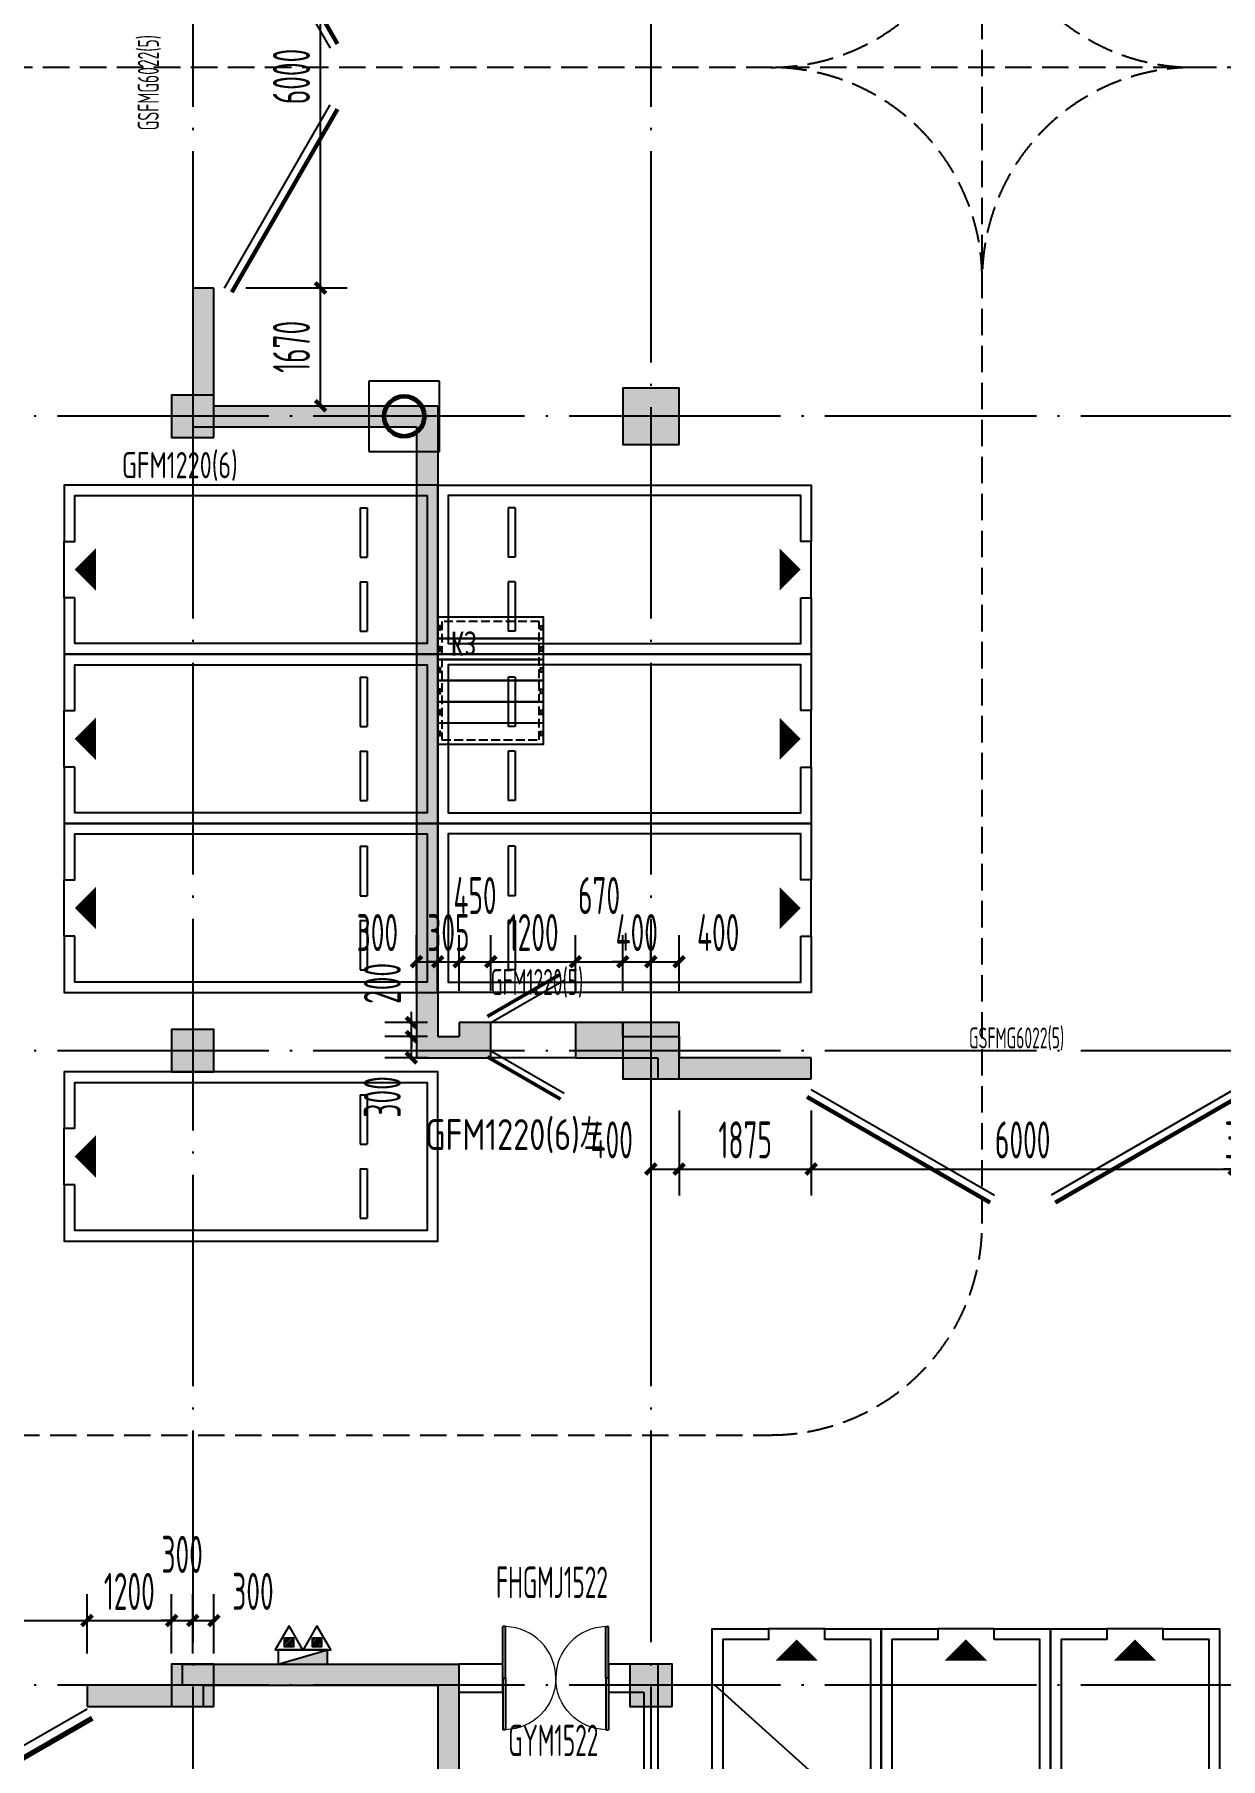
# Model space of a CAD drawing. Extents: x -473190 to 2138458, y -81875 to 2633646.
# Drawn here: x 68907 to 85734, y 64521 to 88977 of the extents above; entities that cross this region are included whole.
import ezdxf

# ---------------------------------------------------------------- set-up
doc = ezdxf.new("R2010")
doc.units = 0
doc.header["$LTSCALE"] = 1000
for name, pattern in [('__DASH', [0.35, 0.25, -0.1]), ('DASH', [0.35, 0.25, -0.1]), ('DOTE', [2.42, 2, -0.2, 0.02, -0.2])]:
    doc.linetypes.add(name, pattern=pattern)
for name, color, linetype in [('00-停车位', 67, 'Continuous'), ('A-COLUMN', 2, 'Continuous'), ('A-PUB_HATCH', 8, 'Continuous'), ('A-WALL', 2, 'Continuous'), ('AREA', 1, 'Continuous'), ('DOOR_FIRE', 4, 'Continuous'), ('DOOR_FIRE_TEXT', 7, 'Continuous'), ('DOTE', 1, 'DOTE'), ('PUB_DIM', 3, 'Continuous'), ('PUB_HATCH', 8, 'Continuous'), ('RF-JSK', 9, 'Continuous'), ('RF-M', 4, 'Continuous'), ('RF-MBH', 11, 'Continuous'), ('RF-QT', 30, 'Continuous'), ('S-柱', 51, 'Continuous'), ('S-柱-填充', 8, 'Continuous'), ('W-EQUIP_消火栓', 7, 'Continuous'), ('W-EQUIP_灭火器', 7, 'Continuous'), ('索引线', 252, 'Continuous'), ('车行线', 4, 'Continuous'), ('雨棚投影', 147, 'Continuous')]:
    doc.layers.add(name, color=color, linetype=linetype)
doc.styles.add('_TCH_DIM_T3', font='tssdeng.shx', dxfattribs={"width": 0.564706, "bigfont": '@@@tssdchn.shx'})
doc.styles.add('_TCH_WINDOW', font='tssdeng.shx', dxfattribs={"width": 0.8, "height": 3.5, "bigfont": 'tssdchn.shx'})
doc.styles.add('TYDG_01', font='', dxfattribs={"width": 0.8})
doc.styles.get('TYDG_01').set_extended_font_data('SimSun')
doc.dimstyles.new('_TCH_ARCH&&150', dxfattribs={"dimtxt": 525, "dimasz": 150, "dimexe": 375, "dimexo": 450, "dimgap": 150, "dimtad": 1, "dimdec": 0, "dimzin": 0, "dimdsep": 46, "dimtxsty": '_TCH_DIM_T3', "dimblk": 'ARCHTICK', "dimcen": 0.09, "dimclrt": 7, "dimazin": 2, "dimtfac": 1, "dimtdec": 0, "dimtix": 1, "dimtmove": 2, "dimatfit": 3, "dimfxl": 0, "dimtolj": 1, "dimtzin": 0, "dimarcsym": 0})

# ---------------------------------------------------------------- blocks, each defined once
blk = doc.blocks.new('车位2400x5300')
at = {"layer": '00-停车位', "color": 251}
for p, q in [((-875, -1000), (-175, -1000)), ((-875, -1100), (-875, -1000)), ((-875, -1100), (-175, -1100)), ((-175, -1100), (-175, -1000)), ((175, -1000), (875, -1000)), ((175, -1100), (175, -1000)), ((175, -1100), (875, -1100)), ((875, -1100), (875, -1000)), ((400, -5300), (-400, -5300))]:
    blk.add_line(p, q, dxfattribs=at)
blk.add_lwpolyline([(400, -5150), (400, -5300), (1200, -5300), (1200, 0), (-1200, 0), (-1200, -5300), (-400, -5300), (-400, -5150), (-1050, -5150), (-1050, -150), (1050, -150), (1050, -5150), (400, -5150)], dxfattribs=at)
blk.add_lwpolyline([(0, -5150, 0, 600, 0), (0, -4850, 600, 600, 0)], format="xyseb", dxfattribs=at)
blk = doc.blocks.new('A$C796A13F6')
at = {"layer": '车行线', "linetype": '__DASH', "ltscale": 1.5}
for points in [[(0, -89488), (10750, -89488, 0.414214), (13750, -86488), (13750, -3000)], [(10750, -70088, 0.414214), (13750, -67088)], [(16750, -70088, -0.414214), (13750, -67088)], [(10750, -70088, -0.414214), (13750, -73088)], [(16750, -70088, 0.414214), (13750, -73088)]]:
    blk.add_lwpolyline(points, format="xyb", dxfattribs=at)
blk.add_lwpolyline([(39650, -70088), (-66275, -70088)], dxfattribs=at)
blk = doc.blocks.new('A$C7EFF042E')
at = {"layer": 'A-COLUMN', "color": 6}
for p, q in [((39750, -65750), (38750, -65750)), ((38750, -65750), (38750, -66750)), ((39750, -66750), (39750, -65750)), ((38750, -66750), (39750, -66750))]:
    blk.add_line(p, q, dxfattribs=at)
at = {"layer": 'S-柱', "color": 6, "lineweight": 35}
blk.add_circle((39250, -66250), 300, dxfattribs=at)
blk.add_circle((39250, -66250), 300, dxfattribs=at)
at = {"layer": 'S-柱-填充', "color": 6, "lineweight": 35}
blk.add_lwpolyline([(38980, -66250, -1), (39520, -66250, -1)], format="xyb", close=True, dxfattribs=at)
blk = doc.blocks.new('A$C4F5A101F')
at = {"layer": 'DOTE', "color": 16, "linetype": 'DOTE', "ltscale": 1.5}
for p, q in [((-131489.7, 16373.7), (-131489.7, -213765.2)), ((-124989.7, 16373.7), (-124989.7, -213765.2)), ((-39660.8, -74507.4), (-168489.7, -74507.4))]:
    blk.add_line(p, q, dxfattribs=at)
at = {"layer": 'DOTE', "color": 127, "linetype": 'DOTE', "ltscale": 1.5}
for p, q in [((-39660.8, -83507.4), (-168489.7, -83507.4)), ((-39660.8, -92507.4), (-168489.7, -92507.4)), ((-124088.3, -92501.6), (-100449.2, -113786.4))]:
    blk.add_line(p, q, dxfattribs=at)
blk = doc.blocks.new('$TwtSys$00000434')
for p, q in [((-0.5, 0.5), (-0.5, -0.5)), ((-0.5, -0.5), (0.5, 0.5)), ((0.5, 0.5), (-0.5, 0.5)), ((0.5, -0.5), (0.5, 0.5)), ((-0.5, -0.5), (0.5, -0.5))]:
    blk.add_line(p, q)
blk.add_solid([(0.5, -0.5), (0.5, 0.5), (-0.5, -0.5)])
blk = doc.blocks.new('$TwtSys$00000546')
h = blk.add_hatch()
h.set_pattern_fill('ANSI31', color=256, scale=200, style=0)
h.set_pattern_definition([(45, (-38543.802, -6670.83), (-17.67767, 17.67767), [])])
h.paths.add_polyline_path([(-65, 174), (65, 174), (65, 44), (-65, 44)])
for points in [[(0, 344), (-198, 0), (198, 0)], [(-65, 174), (65, 174), (65, 44), (-65, 44)]]:
    blk.add_lwpolyline(points, close=True)
blk = doc.blocks.new('k3')
at = {"layer": 'RF-JSK'}
for p, q in [((107382, 83634), (107382, 83574)), ((108862, 83634), (108862, 83574)), ((107382, 83334), (107382, 83274)), ((108862, 83334), (108862, 83274)), ((107382, 83034), (107382, 82974)), ((108862, 83034), (108862, 82974)), ((107382, 82734), (107382, 82674)), ((108862, 82734), (108862, 82674)), ((107382, 82434), (107382, 82374)), ((108862, 82434), (108862, 82374)), ((107382, 82134), (107382, 82074)), ((108862, 82134), (108862, 82074))]:
    blk.add_line(p, q, dxfattribs=at)
for points in [[(107372, 83754), (108872, 83754), (108872, 81954), (107372, 81954), (107372, 83754)], [(107372, 83634), (107372, 83754), (108872, 83754), (108872, 83634)], [(107372, 83634), (107412, 83634), (107412, 83574), (107372, 83574)], [(108872, 83574), (108872, 83154), (107372, 83154), (107372, 83574)], [(107372, 83334), (107372, 83454), (108872, 83454), (108872, 83334)], [(108872, 83634), (108832, 83634), (108832, 83574), (108872, 83574)], [(107372, 83334), (107412, 83334), (107412, 83274), (107372, 83274)], [(107372, 83034), (107372, 83154), (108872, 83154), (108872, 83034)], [(108872, 83334), (108832, 83334), (108832, 83274), (108872, 83274)], [(107372, 83034), (107412, 83034), (107412, 82974), (107372, 82974)], [(108872, 82974), (108872, 82854), (107372, 82854), (107372, 82974)], [(108872, 83034), (108832, 83034), (108832, 82974), (108872, 82974)], [(107372, 82734), (107372, 82854), (108872, 82854), (108872, 82734)], [(107372, 82734), (107412, 82734), (107412, 82674), (107372, 82674)], [(108872, 82674), (108872, 82554), (107372, 82554), (107372, 82674)], [(108872, 82734), (108832, 82734), (108832, 82674), (108872, 82674)], [(107372, 82434), (107372, 82554), (108872, 82554), (108872, 82434)], [(107372, 82434), (107412, 82434), (107412, 82374), (107372, 82374)], [(108872, 82434), (108832, 82434), (108832, 82374), (108872, 82374)], [(108872, 82374), (108872, 82254), (107372, 82254), (107372, 82374)], [(107372, 82134), (107372, 82254), (108872, 82254), (108872, 82134)], [(107372, 82134), (107412, 82134), (107412, 82074), (107372, 82074)], [(108872, 82074), (108872, 81954), (107372, 81954), (107372, 82074)], [(108872, 82134), (108832, 82134), (108832, 82074), (108872, 82074)]]:
    blk.add_lwpolyline(points, dxfattribs=at)
at = {"layer": 'RF-JSK', "linetype": '__DASH', "ltscale": 0.5}
blk.add_lwpolyline([(107432, 83694), (108812, 83694), (108812, 82014), (107432, 82014)], close=True, dxfattribs=at)
at = {"layer": 'RF-JSK', "color": 110, "style": 'TYDG_01', "width": 0.8}
blk.add_text('K3', height=339.9, dxfattribs=at).set_placement((107560, 82158))
blk = doc.blocks.new('A$C0CD21B15')
at = {"layer": 'AREA', "linetype": 'ByBlock', "xscale": -1, "rotation": 180}
blk.add_blockref('k3', (-107372, 83694), dxfattribs=at)
blk = doc.blocks.new('$DorLib2D$00000192')
at = {"color": 0}
blk.add_line((-0.5, 0.125), (0.366, 0.625), dxfattribs=at)
at = {"color": 0, "const_width": 0.0417}
blk.add_lwpolyline([(-0.542, 0.197), (0.324, 0.697)], dxfattribs=at)
blk = doc.blocks.new('$DorLib2D$00000211')
at = {"color": 0}
for p, q in [((-0.5, 0.05), (-0.067, 0.3)), ((0.5, 0.05), (0.067, 0.3))]:
    blk.add_line(p, q, dxfattribs=at)
at = {"color": 0, "const_width": 0.01}
for points in [[(-0.51, 0.0673), (-0.077, 0.3173)], [(0.51, 0.0673), (0.077, 0.3173)]]:
    blk.add_lwpolyline(points, dxfattribs=at)
blk = doc.blocks.new('$DorLib2D$00000207')
at = {"color": 0}
for p, q in [((-0.5, 0.0313), (-0.067, 0.2813)), ((0.5, 0.0313), (0.067, 0.2813))]:
    blk.add_line(p, q, dxfattribs=at)
at = {"color": 0, "const_width": 0.0125}
for points in [[(-0.5125, 0.0529), (-0.0795, 0.3029)], [(0.5125, 0.0529), (0.0795, 0.3029)]]:
    blk.add_lwpolyline(points, dxfattribs=at)
blk = doc.blocks.new('$DorLib2D$00000002')
for p, q in [((-0.5, 0), (-0.5, 0.4875)), ((-0.475, 0.4875), (-0.5, 0.4875)), ((-0.475, 0), (-0.475, 0.4875)), ((0.475, 0), (0.475, 0.4875)), ((0.475, 0.4875), (0.5, 0.4875)), ((0.5, 0), (0.5, 0.4875)), ((-0.5, 0), (-0.475, 0)), ((0.5, 0), (0.475, 0))]:
    blk.add_line(p, q)
at = {"lineweight": 13}
for centre, start, end in [((-0.4875, 0), 0, 88.53072), ((0.4875, 0), 91.46928, 180)]:
    blk.add_arc(centre, 0.4875, start, end, dxfattribs=at)
blk = doc.blocks.new('rfk')
at = {"layer": 'A-PUB_HATCH'}
for points in [[(483048.2, -734610.2), (483048.2, -732940.2), (482748.2, -732940.2), (482748.2, -734910.2)], [(482598.2, -752460.2), (482898.2, -752760.2), (486223.2, -752760.2), (486523.2, -752460.2)], [(482898.2, -752760.2), (482598.2, -752460.2), (482598.2, -752760.2), (482898.2, -753060.2)], [(482598.2, -752760.2), (481248.2, -752760.2), (481248.2, -753060.2), (482898.2, -753060.2)]]:
    blk.add_hatch(color=256, dxfattribs=at).paths.add_polyline_path(points)
at = {"layer": 'PUB_HATCH'}
for points in [[(483048.2, -734610.2), (482748.2, -734910.2), (485923.2, -734910.2), (486223.2, -734610.2)], [(486223.2, -734610.2), (485923.2, -734910.2), (485923.2, -743860.2), (486223.2, -743560.2)], [(486528.2, -743860.2), (486978.2, -743860.2), (486978.2, -743360.2), (486528.2, -743360.2)], [(488848.2, -743360.2), (488178.2, -743360.2), (488178.2, -743860.2), (488848.2, -743860.2)], [(486223.2, -743560.2), (485923.2, -743860.2), (486528.2, -743860.2), (486528.2, -743560.2)], [(488848.2, -743560.2), (488848.2, -743860.2), (489348.2, -743860.2), (489648.2, -743560.2)], [(489648.2, -743560.2), (489348.2, -743860.2), (489348.2, -744160.2), (489648.2, -743860.2)], [(489348.2, -744160.2), (491523.2, -744160.2), (491523.2, -743860.2), (489648.2, -743860.2)], [(486523.2, -752460.2), (486223.2, -752760.2), (486223.2, -757560.2), (486523.2, -757260.2)]]:
    blk.add_hatch(color=256, dxfattribs=at).paths.add_polyline_path(points)
at = {"layer": 'A-WALL'}
for p, q in [((487148.2, -752460.2), (486523.2, -752460.2)), ((486523.2, -752460.2), (486523.2, -752860.2)), ((487148.2, -752860.2), (487148.2, -752460.2)), ((489348.2, -752460.2), (488648.2, -752460.2)), ((488648.2, -752460.2), (488648.2, -752860.2)), ((489348.2, -752460.2), (489348.2, -757260.2)), ((486523.2, -752860.2), (487148.2, -752860.2)), ((488648.2, -752860.2), (489148.2, -752860.2)), ((489148.2, -752860.2), (489148.2, -757260.2))]:
    blk.add_line(p, q, dxfattribs=at)
at = {"layer": 'RF-M'}
for p, q in [((488178.2, -743360.2), (486978.2, -743360.2)), ((488178.2, -743860.2), (486978.2, -743860.2))]:
    blk.add_line(p, q, dxfattribs=at)
at = {"layer": 'RF-QT'}
for p, q in [((483048.2, -732940.2), (482748.2, -732940.2)), ((482748.2, -732940.2), (482748.2, -734910.2)), ((483048.2, -734610.2), (483048.2, -732940.2)), ((483048.2, -734610.2), (486223.2, -734610.2)), ((486223.2, -734610.2), (486223.2, -743560.2)), ((482748.2, -734910.2), (485923.2, -734910.2)), ((485923.2, -734910.2), (485923.2, -743860.2)), ((486978.2, -743360.2), (486528.2, -743360.2)), ((486528.2, -743360.2), (486528.2, -743560.2)), ((486978.2, -743860.2), (486978.2, -743360.2)), ((488848.2, -743360.2), (488178.2, -743360.2)), ((488178.2, -743360.2), (488178.2, -743860.2)), ((488848.2, -743560.2), (488848.2, -743360.2)), ((486223.2, -743560.2), (486528.2, -743560.2)), ((488848.2, -743560.2), (489648.2, -743560.2)), ((489648.2, -743560.2), (489648.2, -743860.2)), ((485923.2, -743860.2), (486528.2, -743860.2)), ((486528.2, -743860.2), (486978.2, -743860.2)), ((488178.2, -743860.2), (488848.2, -743860.2)), ((488848.2, -743860.2), (489348.2, -743860.2)), ((489348.2, -743860.2), (489348.2, -744160.2)), ((491523.2, -743860.2), (489648.2, -743860.2)), ((491523.2, -744160.2), (491523.2, -743860.2)), ((489348.2, -744160.2), (491523.2, -744160.2)), ((482598.2, -752460.2), (486523.2, -752460.2)), ((482598.2, -752460.2), (482598.2, -752760.2)), ((486523.2, -752460.2), (486523.2, -757260.2)), ((482598.2, -752760.2), (481248.2, -752760.2)), ((481248.2, -752760.2), (481248.2, -753060.2)), ((482898.2, -752760.2), (486223.2, -752760.2)), ((482898.2, -752760.2), (482898.2, -753060.2)), ((486223.2, -752760.2), (486223.2, -757560.2)), ((481248.2, -753060.2), (482898.2, -753060.2))]:
    blk.add_line(p, q, dxfattribs=at)
at = {"layer": 'DOOR_FIRE'}
ref = blk.add_blockref('$DorLib2D$00000002', (487898.2, -752660.2), dxfattribs=dict(at, xscale=1500, yscale=1500, zscale=400, rotation=4.523433825556391e-09))
ref.add_attrib('A', 'FHGMJ1522', (487050.1, -751523.6), dxfattribs={"layer": 'DOOR_FIRE_TEXT', "height": 446.25, "rotation": 0, "style": '_TCH_WINDOW', "width": 0.564706})
ref = blk.add_blockref('$DorLib2D$00000002', (487898.2, -752660.2), dxfattribs=dict(at, xscale=1500, yscale=-1500, zscale=100, rotation=4.523433825556391e-09))
ref.add_attrib('A', 'GYM1522', (487224.6, -753766.2), dxfattribs={"layer": 'DOOR_FIRE_TEXT', "height": 446.25, "rotation": 0, "style": '_TCH_WINDOW', "width": 0.564706})
at = {"layer": 'RF-JSK', "ltscale": 1000}
blk.add_blockref('A$C0CD21B15', (486223.6, -739350.2), dxfattribs=at)
at = {"layer": 'RF-M'}
ref = blk.add_blockref('$DorLib2D$00000211', (482898.2, -729940.2), dxfattribs=dict(at, xscale=-6000, yscale=-6000, zscale=300, rotation=90))
ref.add_attrib('A', 'GSFMG6022(5)', (482267, -730702.7), dxfattribs={"layer": 'RF-MBH', "height": 297.5, "rotation": 90, "style": '_TCH_WINDOW', "width": 0.564706})
at = {"layer": 'RF-M', "xscale": 1200, "yscale": 1200, "zscale": -1200}
blk.add_blockref('$DorLib2D$00000192', (487578.2, -743510.2), dxfattribs=at)
at = {"layer": 'RF-M'}
ref = blk.add_blockref('$DorLib2D$00000211', (494523.2, -744010.2), dxfattribs=dict(at, xscale=-6000, yscale=-6000, zscale=300, rotation=4.519367790689475e-09))
ref.add_attrib('A', 'GSFMG6022(5)', (493760.7, -743727.2), dxfattribs={"layer": 'RF-MBH', "height": 297.5, "rotation": 0, "style": '_TCH_WINDOW', "width": 0.564706})
ref = blk.add_blockref('$DorLib2D$00000192', (487578.2, -743610.2), dxfattribs=dict(at, xscale=-1200, yscale=1200, zscale=500, rotation=180.000000000023))
ref.add_attrib('A', 'GFM1220(6)左', (486050.6, -745167.9), dxfattribs={"layer": 'RF-MBH', "height": 437.5, "style": '_TCH_WINDOW', "width": 0.8})
ref = blk.add_blockref('$DorLib2D$00000207', (478248.2, -752910.2), dxfattribs=dict(at, xscale=-6000, yscale=-6000, zscale=300))
ref.add_attrib('A', 'GSFMG6022(6)', (477528.1, -752590.3), dxfattribs={"layer": 'RF-MBH', "height": 297.5, "style": '_TCH_WINDOW', "width": 0.564706})
at = {"layer": 'RF-MBH', "style": '_TCH_WINDOW'}
for s, width, p in [('GFM1220(6)', 0.705882, (481742.7, -735638.9)), ('GFM1220(5)', 0.564706, (486973.7, -742971.2))]:
    blk.add_text(s, height=371.88, dxfattribs=dict(at, width=width)).set_placement(p)
blk = doc.blocks.new('_FZH')
blk.add_lwpolyline([(-0.5, -0.5), (0.5, -0.5), (0.5, 0.5), (-0.5, 0.5)], close=True)
at = {"layer": 'PUB_HATCH'}
blk.add_solid([(-0.5, -0.5), (0.5, -0.5), (-0.5, 0.5), (0.5, 0.5)], dxfattribs=at)
blk = doc.blocks.new('zzzzzzzzzzzzzzzz')
at = {"layer": 'A-COLUMN'}
for p, q in [((56741, -246010), (55741, -246010)), ((55741, -246010), (55741, -247010)), ((56741, -247010), (56741, -246010)), ((55741, -247010), (56741, -247010))]:
    blk.add_line(p, q, dxfattribs=at)
at = {"layer": 'A-COLUMN', "rotation": 90}
for p, xscale, yscale, zscale in [((53241, -246510), 600, 600, 600), ((59741, -246510), 800, 800, 800), ((53241, -255510), 600, 600, 600), ((59741, -255510), 800, 800, 800), ((53241, -264510), 600, 600, 600), ((59741, -264510), 600, 600, 600)]:
    blk.add_blockref('_FZH', p, dxfattribs=dict(at, xscale=xscale, yscale=yscale, zscale=zscale))
blk = doc.blocks.new('_ArchTick')
at = {"color": 0, "linetype": 'ByBlock', "const_width": 0.4}
blk.add_lwpolyline([(-0.5, -0.5), (0.5, 0.5)], dxfattribs=at)
blk = doc.blocks.new('*D2461')
at = {"layer": 'Defpoints', "color": 0, "transparency": 16777216}
for p in [(74254, 74961), (74932, 74961), (74932, 74761)]:
    blk.add_point(p, dxfattribs=at)
at = {"layer": 'PUB_DIM', "color": 0, "lineweight": -2, "transparency": 16777216}
for p, q in [((74254, 74961), (74254, 75111)), ((74482, 74961), (73879, 74961)), ((74254, 74761), (74254, 74961)), ((74482, 74761), (73879, 74761)), ((74254, 74761), (74254, 74611))]:
    blk.add_line(p, q, dxfattribs=at)
at = {"layer": 'PUB_DIM', "color": 0, "lineweight": -2, "transparency": 16777216, "xscale": 150, "yscale": 150, "zscale": 150}
for p, rotation in [((74254, 74961), 270), ((74254, 74761), 90)]:
    blk.add_blockref('_ArchTick', p, dxfattribs=dict(at, rotation=rotation))
at = {"layer": 'PUB_DIM', "color": 7, "transparency": 16777216, "insert": (73842, 75516), "char_height": 525, "attachment_point": 5, "rotation": 90, "style": '_TCH_DIM_T3'}
blk.add_mtext('\\A1;200', dxfattribs=at)
blk = doc.blocks.new('*D2462')
at = {"layer": 'Defpoints', "color": 0, "transparency": 16777216}
for p in [(74254, 74761), (74932, 74761), (74932, 74461)]:
    blk.add_point(p, dxfattribs=at)
at = {"layer": 'PUB_DIM', "color": 0, "lineweight": -2, "transparency": 16777216}
for p, q in [((74482, 74761), (73879, 74761)), ((74254, 74461), (74254, 74761)), ((74482, 74461), (73879, 74461))]:
    blk.add_line(p, q, dxfattribs=at)
at = {"layer": 'PUB_DIM', "color": 0, "lineweight": -2, "transparency": 16777216, "xscale": 150, "yscale": 150, "zscale": 150}
for p, rotation in [((74254, 74761), 90), ((74254, 74461), 270)]:
    blk.add_blockref('_ArchTick', p, dxfattribs=dict(at, rotation=rotation))
at = {"layer": 'PUB_DIM', "color": 7, "transparency": 16777216, "insert": (73842, 73906), "char_height": 525, "attachment_point": 5, "rotation": 90, "style": '_TCH_DIM_T3'}
blk.add_mtext('\\A1;300', dxfattribs=at)
blk = doc.blocks.new('*D2463')
at = {"layer": 'Defpoints', "color": 0, "transparency": 16777216}
for p in [(74627, 75824), (74327, 74961), (74627, 74961)]:
    blk.add_point(p, dxfattribs=at)
at = {"layer": 'PUB_DIM', "color": 0, "lineweight": -2, "transparency": 16777216}
for p, q in [((74327, 75411), (74327, 76199)), ((74627, 75411), (74627, 76199)), ((74327, 75824), (74627, 75824))]:
    blk.add_line(p, q, dxfattribs=at)
at = {"layer": 'PUB_DIM', "color": 0, "lineweight": -2, "transparency": 16777216, "xscale": 150, "yscale": 150, "zscale": 150, "rotation": 180}
blk.add_blockref('_ArchTick', (74327, 75824), dxfattribs=at)
at = {"layer": 'PUB_DIM', "color": 0, "lineweight": -2, "transparency": 16777216, "xscale": 150, "yscale": 150, "zscale": 150}
blk.add_blockref('_ArchTick', (74627, 75824), dxfattribs=at)
at = {"layer": 'PUB_DIM', "color": 7, "transparency": 16777216, "insert": (73772, 76237), "char_height": 525, "attachment_point": 5, "style": '_TCH_DIM_T3'}
blk.add_mtext('\\A1;300', dxfattribs=at)
blk = doc.blocks.new('*D2464')
at = {"layer": 'Defpoints', "color": 0, "transparency": 16777216}
for p in [(74932, 75824), (74627, 74961), (74932, 74961)]:
    blk.add_point(p, dxfattribs=at)
at = {"layer": 'PUB_DIM', "color": 0, "lineweight": -2, "transparency": 16777216}
for p, q in [((74627, 75411), (74627, 76199)), ((74932, 75411), (74932, 76199)), ((74627, 75824), (74477, 75824)), ((74627, 75824), (74932, 75824)), ((74932, 75824), (75082, 75824))]:
    blk.add_line(p, q, dxfattribs=at)
at = {"layer": 'PUB_DIM', "color": 0, "lineweight": -2, "transparency": 16777216, "xscale": 150, "yscale": 150, "zscale": 150}
blk.add_blockref('_ArchTick', (74627, 75824), dxfattribs=at)
at = {"layer": 'PUB_DIM', "color": 0, "lineweight": -2, "transparency": 16777216, "xscale": 150, "yscale": 150, "zscale": 150, "rotation": 180}
blk.add_blockref('_ArchTick', (74932, 75824), dxfattribs=at)
at = {"layer": 'PUB_DIM', "color": 7, "transparency": 16777216, "insert": (74780, 76237), "char_height": 525, "attachment_point": 5, "style": '_TCH_DIM_T3'}
blk.add_mtext('\\A1;305', dxfattribs=at)
blk = doc.blocks.new('*D2465')
at = {"layer": 'Defpoints', "color": 0, "transparency": 16777216}
for p in [(75382, 75824), (74932, 74961), (75382, 74961)]:
    blk.add_point(p, dxfattribs=at)
at = {"layer": 'PUB_DIM', "color": 0, "lineweight": -2, "transparency": 16777216}
for p, q in [((74932, 75411), (74932, 76199)), ((75382, 75411), (75382, 76199)), ((74932, 75824), (75382, 75824))]:
    blk.add_line(p, q, dxfattribs=at)
at = {"layer": 'PUB_DIM', "color": 0, "lineweight": -2, "transparency": 16777216, "xscale": 150, "yscale": 150, "zscale": 150, "rotation": 180}
blk.add_blockref('_ArchTick', (74932, 75824), dxfattribs=at)
at = {"layer": 'PUB_DIM', "color": 0, "lineweight": -2, "transparency": 16777216, "xscale": 150, "yscale": 150, "zscale": 150}
blk.add_blockref('_ArchTick', (75382, 75824), dxfattribs=at)
at = {"layer": 'PUB_DIM', "color": 7, "transparency": 16777216, "insert": (75157, 76762), "char_height": 525, "attachment_point": 5, "style": '_TCH_DIM_T3'}
blk.add_mtext('\\A1;450', dxfattribs=at)
blk = doc.blocks.new('*D2466')
at = {"layer": 'Defpoints', "color": 0, "transparency": 16777216}
for p in [(76582, 75824), (75382, 74961), (76582, 74961)]:
    blk.add_point(p, dxfattribs=at)
at = {"layer": 'PUB_DIM', "color": 0, "lineweight": -2, "transparency": 16777216}
for p, q in [((75382, 75411), (75382, 76199)), ((76582, 75411), (76582, 76199)), ((75382, 75824), (76582, 75824))]:
    blk.add_line(p, q, dxfattribs=at)
at = {"layer": 'PUB_DIM', "color": 0, "lineweight": -2, "transparency": 16777216, "xscale": 150, "yscale": 150, "zscale": 150, "rotation": 180}
blk.add_blockref('_ArchTick', (75382, 75824), dxfattribs=at)
at = {"layer": 'PUB_DIM', "color": 0, "lineweight": -2, "transparency": 16777216, "xscale": 150, "yscale": 150, "zscale": 150}
blk.add_blockref('_ArchTick', (76582, 75824), dxfattribs=at)
at = {"layer": 'PUB_DIM', "color": 7, "transparency": 16777216, "insert": (75982, 76237), "char_height": 525, "attachment_point": 5, "style": '_TCH_DIM_T3'}
blk.add_mtext('\\A1;1200', dxfattribs=at)
blk = doc.blocks.new('*D2467')
at = {"layer": 'Defpoints', "color": 0, "transparency": 16777216}
for p in [(77252, 75824), (76582, 74961), (77252, 74961)]:
    blk.add_point(p, dxfattribs=at)
at = {"layer": 'PUB_DIM', "color": 0, "lineweight": -2, "transparency": 16777216}
for p, q in [((76582, 75411), (76582, 76199)), ((77252, 75411), (77252, 76199)), ((76582, 75824), (77252, 75824))]:
    blk.add_line(p, q, dxfattribs=at)
at = {"layer": 'PUB_DIM', "color": 0, "lineweight": -2, "transparency": 16777216, "xscale": 150, "yscale": 150, "zscale": 150, "rotation": 180}
blk.add_blockref('_ArchTick', (76582, 75824), dxfattribs=at)
at = {"layer": 'PUB_DIM', "color": 0, "lineweight": -2, "transparency": 16777216, "xscale": 150, "yscale": 150, "zscale": 150}
blk.add_blockref('_ArchTick', (77252, 75824), dxfattribs=at)
at = {"layer": 'PUB_DIM', "color": 7, "transparency": 16777216, "insert": (76917, 76762), "char_height": 525, "attachment_point": 5, "style": '_TCH_DIM_T3'}
blk.add_mtext('\\A1;670', dxfattribs=at)
blk = doc.blocks.new('*D2468')
at = {"layer": 'Defpoints', "color": 0, "transparency": 16777216}
for p in [(77652, 75824), (77252, 74961), (77652, 74961)]:
    blk.add_point(p, dxfattribs=at)
at = {"layer": 'PUB_DIM', "color": 0, "lineweight": -2, "transparency": 16777216}
for p, q in [((77252, 75411), (77252, 76199)), ((77652, 75411), (77652, 76199)), ((77252, 75824), (77102, 75824)), ((77252, 75824), (77652, 75824)), ((77652, 75824), (77802, 75824))]:
    blk.add_line(p, q, dxfattribs=at)
at = {"layer": 'PUB_DIM', "color": 0, "lineweight": -2, "transparency": 16777216, "xscale": 150, "yscale": 150, "zscale": 150}
blk.add_blockref('_ArchTick', (77252, 75824), dxfattribs=at)
at = {"layer": 'PUB_DIM', "color": 0, "lineweight": -2, "transparency": 16777216, "xscale": 150, "yscale": 150, "zscale": 150, "rotation": 180}
blk.add_blockref('_ArchTick', (77652, 75824), dxfattribs=at)
at = {"layer": 'PUB_DIM', "color": 7, "transparency": 16777216, "insert": (77452, 76237), "char_height": 525, "attachment_point": 5, "style": '_TCH_DIM_T3'}
blk.add_mtext('\\A1;400', dxfattribs=at)
blk = doc.blocks.new('*D2469')
at = {"layer": 'Defpoints', "color": 0, "transparency": 16777216}
for p in [(78052, 75824), (77652, 74961), (78052, 74961)]:
    blk.add_point(p, dxfattribs=at)
at = {"layer": 'PUB_DIM', "color": 0, "lineweight": -2, "transparency": 16777216}
for p, q in [((77652, 75411), (77652, 76199)), ((78052, 75411), (78052, 76199)), ((77652, 75824), (78052, 75824))]:
    blk.add_line(p, q, dxfattribs=at)
at = {"layer": 'PUB_DIM', "color": 0, "lineweight": -2, "transparency": 16777216, "xscale": 150, "yscale": 150, "zscale": 150, "rotation": 180}
blk.add_blockref('_ArchTick', (77652, 75824), dxfattribs=at)
at = {"layer": 'PUB_DIM', "color": 0, "lineweight": -2, "transparency": 16777216, "xscale": 150, "yscale": 150, "zscale": 150}
blk.add_blockref('_ArchTick', (78052, 75824), dxfattribs=at)
at = {"layer": 'PUB_DIM', "color": 7, "transparency": 16777216, "insert": (78607, 76237), "char_height": 525, "attachment_point": 5, "style": '_TCH_DIM_T3'}
blk.add_mtext('\\A1;400', dxfattribs=at)
blk = doc.blocks.new('*D2810')
at = {"layer": 'Defpoints', "color": 0, "transparency": 16777216}
for p in [(77652, 74161), (78052, 74161), (78052, 72883)]:
    blk.add_point(p, dxfattribs=at)
at = {"layer": 'PUB_DIM', "color": 0, "lineweight": -2, "transparency": 16777216}
for p, q in [((77652, 73711), (77652, 72508)), ((78052, 73711), (78052, 72508)), ((77652, 72883), (78052, 72883))]:
    blk.add_line(p, q, dxfattribs=at)
at = {"layer": 'PUB_DIM', "color": 0, "lineweight": -2, "transparency": 16777216, "xscale": 150, "yscale": 150, "zscale": 150, "rotation": 180}
blk.add_blockref('_ArchTick', (77652, 72883), dxfattribs=at)
at = {"layer": 'PUB_DIM', "color": 0, "lineweight": -2, "transparency": 16777216, "xscale": 150, "yscale": 150, "zscale": 150}
blk.add_blockref('_ArchTick', (78052, 72883), dxfattribs=at)
at = {"layer": 'PUB_DIM', "color": 7, "transparency": 16777216, "insert": (77097, 73296), "char_height": 525, "attachment_point": 5, "style": '_TCH_DIM_T3'}
blk.add_mtext('\\A1;400', dxfattribs=at)
blk = doc.blocks.new('*D2811')
at = {"layer": 'Defpoints', "color": 0, "transparency": 16777216}
for p in [(78052, 74161), (79927, 74161), (79927, 72883)]:
    blk.add_point(p, dxfattribs=at)
at = {"layer": 'PUB_DIM', "color": 0, "lineweight": -2, "transparency": 16777216}
for p, q in [((78052, 73711), (78052, 72508)), ((79927, 73711), (79927, 72508)), ((78052, 72883), (79927, 72883))]:
    blk.add_line(p, q, dxfattribs=at)
at = {"layer": 'PUB_DIM', "color": 0, "lineweight": -2, "transparency": 16777216, "xscale": 150, "yscale": 150, "zscale": 150, "rotation": 180}
blk.add_blockref('_ArchTick', (78052, 72883), dxfattribs=at)
at = {"layer": 'PUB_DIM', "color": 0, "lineweight": -2, "transparency": 16777216, "xscale": 150, "yscale": 150, "zscale": 150}
blk.add_blockref('_ArchTick', (79927, 72883), dxfattribs=at)
at = {"layer": 'PUB_DIM', "color": 7, "transparency": 16777216, "insert": (78990, 73296), "char_height": 525, "attachment_point": 5, "style": '_TCH_DIM_T3'}
blk.add_mtext('\\A1;1875', dxfattribs=at)
blk = doc.blocks.new('*D2812')
at = {"layer": 'Defpoints', "color": 0, "transparency": 16777216}
for p in [(79927, 74161), (85927, 74161), (85927, 72883)]:
    blk.add_point(p, dxfattribs=at)
at = {"layer": 'PUB_DIM', "color": 0, "lineweight": -2, "transparency": 16777216}
for p, q in [((79927, 73711), (79927, 72508)), ((85927, 73711), (85927, 72508)), ((79927, 72883), (85927, 72883))]:
    blk.add_line(p, q, dxfattribs=at)
at = {"layer": 'PUB_DIM', "color": 0, "lineweight": -2, "transparency": 16777216, "xscale": 150, "yscale": 150, "zscale": 150, "rotation": 180}
blk.add_blockref('_ArchTick', (79927, 72883), dxfattribs=at)
at = {"layer": 'PUB_DIM', "color": 0, "lineweight": -2, "transparency": 16777216, "xscale": 150, "yscale": 150, "zscale": 150}
blk.add_blockref('_ArchTick', (85927, 72883), dxfattribs=at)
at = {"layer": 'PUB_DIM', "color": 7, "transparency": 16777216, "insert": (82927, 73296), "char_height": 525, "attachment_point": 5, "style": '_TCH_DIM_T3'}
blk.add_mtext('\\A1;6000', dxfattribs=at)
blk = doc.blocks.new('*D2813')
at = {"layer": 'Defpoints', "color": 0, "transparency": 16777216}
for p in [(85927, 74161), (86252, 74161), (86252, 72883)]:
    blk.add_point(p, dxfattribs=at)
at = {"layer": 'PUB_DIM', "color": 0, "lineweight": -2, "transparency": 16777216}
for p, q in [((85927, 73711), (85927, 72508)), ((86252, 73711), (86252, 72508)), ((85927, 72883), (85777, 72883)), ((85927, 72883), (86252, 72883)), ((86252, 72883), (86402, 72883))]:
    blk.add_line(p, q, dxfattribs=at)
at = {"layer": 'PUB_DIM', "color": 0, "lineweight": -2, "transparency": 16777216, "xscale": 150, "yscale": 150, "zscale": 150}
blk.add_blockref('_ArchTick', (85927, 72883), dxfattribs=at)
at = {"layer": 'PUB_DIM', "color": 0, "lineweight": -2, "transparency": 16777216, "xscale": 150, "yscale": 150, "zscale": 150, "rotation": 180}
blk.add_blockref('_ArchTick', (86252, 72883), dxfattribs=at)
at = {"layer": 'PUB_DIM', "color": 7, "transparency": 16777216, "insert": (86090, 73296), "char_height": 525, "attachment_point": 5, "style": '_TCH_DIM_T3'}
blk.add_mtext('\\A1;325', dxfattribs=at)
blk = doc.blocks.new('*D2818')
at = {"layer": 'Defpoints', "color": 0, "transparency": 16777216}
for p in [(71456, 85381), (72966, 85381), (71456, 83711)]:
    blk.add_point(p, dxfattribs=at)
at = {"layer": 'PUB_DIM', "color": 0, "lineweight": -2, "transparency": 16777216}
for p, q in [((71906, 85381), (73341, 85381)), ((72966, 83711), (72966, 85381)), ((71906, 83711), (73341, 83711))]:
    blk.add_line(p, q, dxfattribs=at)
at = {"layer": 'PUB_DIM', "color": 0, "lineweight": -2, "transparency": 16777216, "xscale": 150, "yscale": 150, "zscale": 150}
for p, rotation in [((72966, 85381), 90), ((72966, 83711), 270)]:
    blk.add_blockref('_ArchTick', p, dxfattribs=dict(at, rotation=rotation))
at = {"layer": 'PUB_DIM', "color": 7, "transparency": 16777216, "insert": (72553, 84546), "char_height": 525, "attachment_point": 5, "rotation": 90, "style": '_TCH_DIM_T3'}
blk.add_mtext('\\A1;1670', dxfattribs=at)
blk = doc.blocks.new('*D2819')
at = {"layer": 'Defpoints', "color": 0, "transparency": 16777216}
for p in [(71456, 91381), (72966, 91381), (71456, 85381)]:
    blk.add_point(p, dxfattribs=at)
at = {"layer": 'PUB_DIM', "color": 0, "lineweight": -2, "transparency": 16777216}
for p, q in [((71906, 91381), (73341, 91381)), ((72966, 85381), (72966, 91381)), ((71906, 85381), (73341, 85381))]:
    blk.add_line(p, q, dxfattribs=at)
at = {"layer": 'PUB_DIM', "color": 0, "lineweight": -2, "transparency": 16777216, "xscale": 150, "yscale": 150, "zscale": 150}
for p, rotation in [((72966, 91381), 90), ((72966, 85381), 270)]:
    blk.add_blockref('_ArchTick', p, dxfattribs=dict(at, rotation=rotation))
at = {"layer": 'PUB_DIM', "color": 7, "transparency": 16777216, "insert": (72553, 88381), "char_height": 525, "attachment_point": 5, "rotation": 90, "style": '_TCH_DIM_T3'}
blk.add_mtext('\\A1;6000', dxfattribs=at)
blk = doc.blocks.new('*D2959')
at = {"layer": 'Defpoints', "color": 0, "transparency": 16777216}
for p in [(69652, 66479), (63652, 65561), (69652, 65561)]:
    blk.add_point(p, dxfattribs=at)
at = {"layer": 'PUB_DIM', "color": 0, "lineweight": -2, "transparency": 16777216}
for p, q in [((63652, 66011), (63652, 66854)), ((69652, 66011), (69652, 66854)), ((63652, 66479), (69652, 66479))]:
    blk.add_line(p, q, dxfattribs=at)
at = {"layer": 'PUB_DIM', "color": 0, "lineweight": -2, "transparency": 16777216, "xscale": 150, "yscale": 150, "zscale": 150, "rotation": 180}
blk.add_blockref('_ArchTick', (63652, 66479), dxfattribs=at)
at = {"layer": 'PUB_DIM', "color": 0, "lineweight": -2, "transparency": 16777216, "xscale": 150, "yscale": 150, "zscale": 150}
blk.add_blockref('_ArchTick', (69652, 66479), dxfattribs=at)
at = {"layer": 'PUB_DIM', "color": 7, "transparency": 16777216, "insert": (66652, 66891), "char_height": 525, "attachment_point": 5, "style": '_TCH_DIM_T3'}
blk.add_mtext('\\A1;6000', dxfattribs=at)
blk = doc.blocks.new('*D2960')
at = {"layer": 'Defpoints', "color": 0, "transparency": 16777216}
for p in [(70852, 66479), (69652, 65561), (70852, 65561)]:
    blk.add_point(p, dxfattribs=at)
at = {"layer": 'PUB_DIM', "color": 0, "lineweight": -2, "transparency": 16777216}
for p, q in [((69652, 66011), (69652, 66854)), ((70852, 66011), (70852, 66854)), ((69652, 66479), (70852, 66479))]:
    blk.add_line(p, q, dxfattribs=at)
at = {"layer": 'PUB_DIM', "color": 0, "lineweight": -2, "transparency": 16777216, "xscale": 150, "yscale": 150, "zscale": 150, "rotation": 180}
blk.add_blockref('_ArchTick', (69652, 66479), dxfattribs=at)
at = {"layer": 'PUB_DIM', "color": 0, "lineweight": -2, "transparency": 16777216, "xscale": 150, "yscale": 150, "zscale": 150}
blk.add_blockref('_ArchTick', (70852, 66479), dxfattribs=at)
at = {"layer": 'PUB_DIM', "color": 7, "transparency": 16777216, "insert": (70252, 66891), "char_height": 525, "attachment_point": 5, "style": '_TCH_DIM_T3'}
blk.add_mtext('\\A1;1200', dxfattribs=at)
blk = doc.blocks.new('*D2961')
at = {"layer": 'Defpoints', "color": 0, "transparency": 16777216}
for p in [(71152, 66479), (70852, 65561), (71152, 65561)]:
    blk.add_point(p, dxfattribs=at)
at = {"layer": 'PUB_DIM', "color": 0, "lineweight": -2, "transparency": 16777216}
for p, q in [((70852, 66011), (70852, 66854)), ((71152, 66011), (71152, 66854)), ((70852, 66479), (70702, 66479)), ((70852, 66479), (71152, 66479)), ((71152, 66479), (71302, 66479))]:
    blk.add_line(p, q, dxfattribs=at)
at = {"layer": 'PUB_DIM', "color": 0, "lineweight": -2, "transparency": 16777216, "xscale": 150, "yscale": 150, "zscale": 150}
blk.add_blockref('_ArchTick', (70852, 66479), dxfattribs=at)
at = {"layer": 'PUB_DIM', "color": 0, "lineweight": -2, "transparency": 16777216, "xscale": 150, "yscale": 150, "zscale": 150, "rotation": 180}
blk.add_blockref('_ArchTick', (71152, 66479), dxfattribs=at)
at = {"layer": 'PUB_DIM', "color": 7, "transparency": 16777216, "insert": (71002, 67416), "char_height": 525, "attachment_point": 5, "style": '_TCH_DIM_T3'}
blk.add_mtext('\\A1;300', dxfattribs=at)
blk = doc.blocks.new('*D2962')
at = {"layer": 'Defpoints', "color": 0, "transparency": 16777216}
for p in [(71452, 66479), (71152, 65561), (71452, 65561)]:
    blk.add_point(p, dxfattribs=at)
at = {"layer": 'PUB_DIM', "color": 0, "lineweight": -2, "transparency": 16777216}
for p, q in [((71152, 66011), (71152, 66854)), ((71452, 66011), (71452, 66854)), ((71152, 66479), (71452, 66479))]:
    blk.add_line(p, q, dxfattribs=at)
at = {"layer": 'PUB_DIM', "color": 0, "lineweight": -2, "transparency": 16777216, "xscale": 150, "yscale": 150, "zscale": 150, "rotation": 180}
blk.add_blockref('_ArchTick', (71152, 66479), dxfattribs=at)
at = {"layer": 'PUB_DIM', "color": 0, "lineweight": -2, "transparency": 16777216, "xscale": 150, "yscale": 150, "zscale": 150}
blk.add_blockref('_ArchTick', (71452, 66479), dxfattribs=at)
at = {"layer": 'PUB_DIM', "color": 7, "transparency": 16777216, "insert": (72007, 66891), "char_height": 525, "attachment_point": 5, "style": '_TCH_DIM_T3'}
blk.add_mtext('\\A1;300', dxfattribs=at)

msp = doc.modelspace()

# ---------------------------------------------------------------- block references
for name, p in [('A$C796A13F6', (68602.3, 158598.1)), ('A$C7EFF042E', (34902.3, 149810.6))]:
    msp.add_blockref(name, p)
at = {"layer": '00-停车位', "rotation": 270}
for p in [(74627.3, 81385.6), (74627.3, 78985.6), (74627.3, 76585.6), (74627.3, 73060.6)]:
    msp.add_blockref('车位2400x5300', p, dxfattribs=at)
at = {"layer": '00-停车位', "xscale": -1}
for p, rotation in [((74627.3, 81385.6), 89.99999997188226), ((74627.3, 78985.6), 89.99999997188226), ((74627.3, 76585.6), 89.99999997188226), ((79721.2, 61060.6), 180), ((82121.2, 61060.6), 180), ((84521.2, 61060.6), 180)]:
    msp.add_blockref('车位2400x5300', p, dxfattribs=dict(at, rotation=rotation))
at = {"layer": 'W-EQUIP_消火栓', "xscale": 700, "yscale": 200, "zscale": 700}
msp.add_blockref('$TwtSys$00000434', (72716.4, 65960.6), dxfattribs=at)
at = {"layer": 'W-EQUIP_灭火器'}
for p in [(72518, 66060.6), (72914.7, 66060.6)]:
    msp.add_blockref('$TwtSys$00000546', p, dxfattribs=at)
at = {"layer": '索引线', "color": 0}
msp.add_blockref('zzzzzzzzzzzzzzzz', (17910.9, 330071), dxfattribs=at)
at = {"layer": '索引线'}
msp.add_blockref('rfk', (-411595.9, 818320.8), dxfattribs=at)
at = {"layer": '雨棚投影', "linetype": 'DASH', "lineweight": -3, "ltscale": 2}
msp.add_blockref('A$C4F5A101F', (202642, 158068), dxfattribs=at)

# ---------------------------------------------------------------- dimensions: what is measured, and where the dimension line sits
at = {"layer": 'PUB_DIM'}
for p1, p2, distance, picture, middle in [((71456.5, 85380.6), (71456.5, 91380.6), -1509.5, '*D2819', (72553.5, 88380.6)), ((71456.5, 83710.6), (71456.5, 85380.6), -1509.5, '*D2818', (72553.5, 84545.6)), ((74627.3, 74960.6), (74932.3, 74960.6), 863.5, '*D2464', (74779.8, 76236.6)), ((75382.3, 74960.6), (76582.3, 74960.6), 863.5, '*D2466', (75982.3, 76236.6)), ((77252.3, 74960.6), (77652.3, 74960.6), 863.5, '*D2468', (77452.3, 76236.6)), ((78052.3, 74160.6), (79927.3, 74160.6), -1277.2, '*D2811', (78989.8, 73295.9)), ((79927.3, 74160.6), (85927.3, 74160.6), -1277.2, '*D2812', (82927.3, 73295.9)), ((85927.3, 74160.6), (86252.3, 74160.6), -1277.2, '*D2813', (86089.8, 73295.9)), ((63652.3, 65560.6), (69652.3, 65560.6), 918.2, '*D2959', (66652.3, 66891.3)), ((69652.3, 65560.6), (70852.3, 65560.6), 918.2, '*D2960', (70252.3, 66891.3))]:
    dim = msp.add_aligned_dim(p1=p1, p2=p2, distance=distance, dimstyle='_TCH_ARCH&&150', dxfattribs=at)
    dim.commit()
    dim.dimension.update_dxf_attribs({"geometry": picture, "text_midpoint": middle})
for base, p1, p2, angle, picture, middle in [((75382.3, 75824.1), (74932.3, 74960.6), (75382.3, 74960.6), 0, '*D2465', (75157.3, 76761.6)), ((77252.3, 75824.1), (76582.3, 74960.6), (77252.3, 74960.6), 0, '*D2467', (76917.3, 76761.6)), ((74627.3, 75824.1), (74327.3, 74960.6), (74627.3, 74960.6), 0, '*D2463', (73772.3, 76236.6)), ((78052.3, 75824.1), (77652.3, 74960.6), (78052.3, 74960.6), 0, '*D2469', (78607.3, 76236.6)), ((74254.2, 74960.6), (74932.3, 74760.6), (74932.3, 74960.6), 90, '*D2461', (73841.7, 75515.6)), ((74254.2, 74760.6), (74932.3, 74460.6), (74932.3, 74760.6), 90, '*D2462', (73841.7, 73905.6)), ((78052.3, 72883.4), (77652.3, 74160.6), (78052.3, 74160.6), 0, '*D2810', (77097.3, 73295.9)), ((71152.3, 66478.8), (70852.3, 65560.6), (71152.3, 65560.6), 0, '*D2961', (71002.3, 67416.3)), ((71452.3, 66478.8), (71152.3, 65560.6), (71452.3, 65560.6), 0, '*D2962', (72007.3, 66891.3))]:
    dim = msp.add_linear_dim(base=base, p1=p1, p2=p2, angle=angle, dimstyle='_TCH_ARCH&&150', dxfattribs=at)
    dim.commit()
    dim.dimension.update_dxf_attribs({"geometry": picture, "text_midpoint": middle, "dimtype": 129})

doc.saveas('drawing.dxf')
